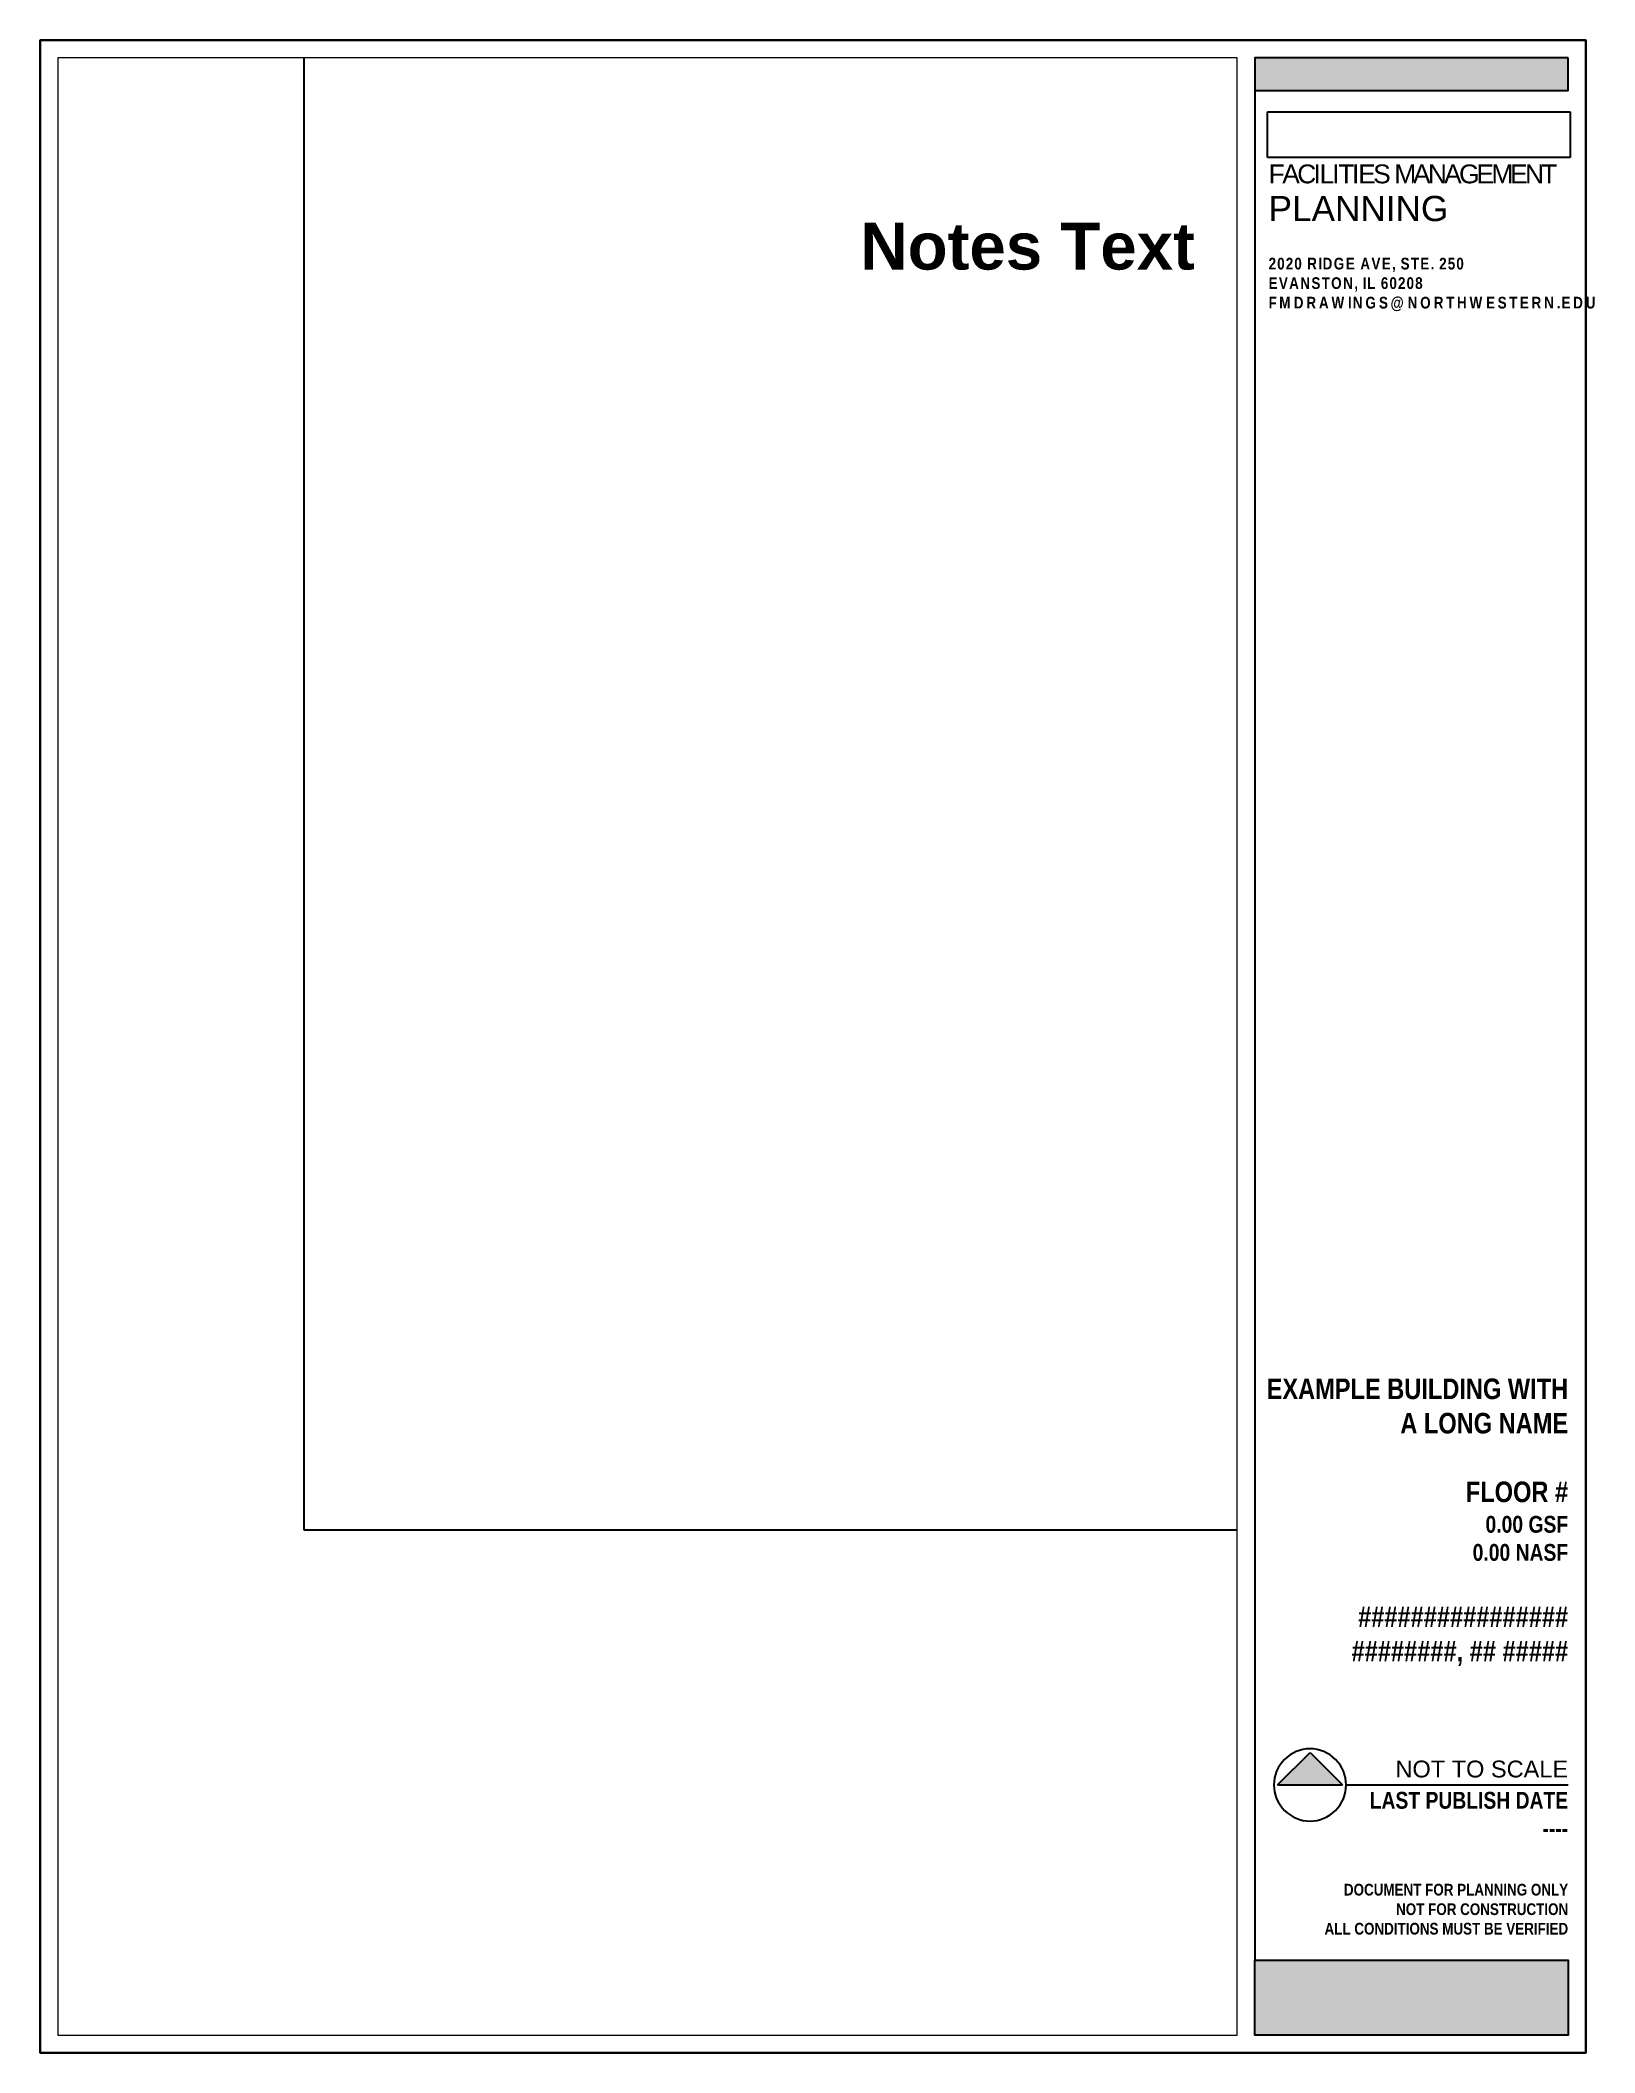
# Paper-space layout '8.5x11 Portrait (vert title)' of a CAD drawing. Header units: inches. Extents: x 0 to 8.3, y 0 to 10.7.
# The model-space entities are those that its viewports show. They can reach past a viewport. Long polylines and large blocks are cut down to what shows.
import ezdxf
from ezdxf.enums import TextEntityAlignment as Align

# ---------------------------------------------------------------- set-up
doc = ezdxf.new("R2010")
doc.units = ezdxf.units.IN
doc.header["$MEASUREMENT"] = 0
doc.layers.add('G-ANNO-GRAY', color=253, linetype='Continuous', transparency=0.1)
doc.layers.add('G-ANNO-PURPLE', color=7, linetype='Continuous', true_color=0x582c83)
doc.layers.add('Paperspace', color=7, linetype='Continuous', true_color=0x000000)
doc.styles.add('ARCHSTYL', font='romans.shx')
doc.styles.add('NU Lockup', font='arial.ttf')
doc.styles.add('Scale Bar', font='arial.ttf')
doc.styles.add('TITLEBLOCK', font='ARIALNB.TTF')
picture_1 = doc.add_image_def('image1.tif', size_in_pixel=(1363, 206))

# ---------------------------------------------------------------- blocks, each defined once
blk = doc.blocks.new('*U10')
at = {"color": 0, "linetype": 'ByBlock', "lineweight": -2, "style": 'Scale Bar'}
blk.add_text('NOT TO SCALE', height=0.09, dxfattribs=at).set_placement((20.53, 3.086), align=Align.TOP_RIGHT)
blk = doc.blocks.new('NorthArrow')
h = blk.add_hatch(color=256)
h.dxf.hatch_style = 1
h.paths.add_polyline_path([(0.173, 0), (0, 0.173), (-0.173, 0)])
for p, q in [((-0.173, 0), (0, 0.173)), ((0, 0.173), (0.173, 0)), ((-0.173, 0), (0.173, 0))]:
    blk.add_line(p, q)
at = {"color": 0, "linetype": 'ByBlock', "lineweight": -2}
blk.add_lwpolyline([(0.136, 0.136, 0.198912), (0, 0.193, 0.198912), (-0.136, 0.136, 0.198912), (-0.193, 0, 0.198912), (-0.136, -0.136, 0.198912), (0, -0.193, 0.198912), (0.136, -0.136, 0.198912), (0.193, 0, 0.198912)], format="xyb", close=True, dxfattribs=at)
blk = doc.blocks.new('2018_TitleBlock_Horizontal_Dynamic')
at = {"layer": 'G-ANNO-GRAY'}
blk.add_lwpolyline([(0, 0), (0, 2046.6), (2826.5, 2046.6), (2826.5, 0), (0, 0)], dxfattribs=at)

msp = doc.modelspace()

# ---------------------------------------------------------------- block references
at = {"layer": 'G-ANNO-PURPLE'}
msp.add_blockref('2018_TitleBlock_Horizontal_Dynamic', (0, -21.1), dxfattribs=at)

psp = doc.layouts.new('8.5x11 Portrait (vert title)')

# ---------------------------------------------------------------- hatches: boundary and pattern name
at = {"layer": 'G-ANNO-GRAY'}
h = psp.add_hatch(color=256, dxfattribs=at)
h.dxf.hatch_style = 1
h.paths.add_polyline_path([(8.156, 10.652), (6.484, 10.652), (6.484, 10.477), (8.156, 10.477)])
at = {"layer": 'G-ANNO-PURPLE'}
psp.add_hatch(color=256, dxfattribs=at).paths.add_polyline_path([(6.484, 0.494), (8.156, 0.494), (8.156, 0.094), (6.484, 0.094)])

# ---------------------------------------------------------------- linework, layer by layer
at = {"layer": 'G-ANNO-GRAY'}
for p, q in [((0, 0), (0, 10.5)), ((6.484, 10.477), (6.484, 0.494)), ((6.971, 1.43), (8.156, 1.43))]:
    psp.add_line(p, q, dxfattribs=at)
for points in [[(8.25, 10.745), (0, 10.745), (0, 0), (8.25, 0)], [(8.25, 0), (0, 0), (0, 10.745), (8.25, 10.745)], [(8.156, 10.652), (6.484, 10.652), (6.484, 10.477), (8.156, 10.477), (8.156, 10.652)]]:
    psp.add_lwpolyline(points, close=True, dxfattribs=at)
at = {"layer": 'G-ANNO-PURPLE'}
psp.add_lwpolyline([(6.484, 0.494), (8.156, 0.494), (8.156, 0.094), (6.484, 0.094)], close=True, dxfattribs=at)

# ---------------------------------------------------------------- block references
at = {"layer": 'G-ANNO-GRAY'}
for name, p in [('NorthArrow', (6.778, 1.43)), ('*U10', (-12.374, -1.526))]:
    psp.add_blockref(name, p, dxfattribs=at)

# ---------------------------------------------------------------- texts
at = {"layer": 'G-ANNO-GRAY', "attachment_point": 7, "style": 'NU Lockup'}
for s, insert, char_height in [('{\\T0.85;FACILITIES MANAGEMENT}', (6.557, 9.98), 0.10072), ('PLANNING', (6.557, 9.778), 0.1343)]:
    psp.add_mtext(s, dxfattribs=dict(at, insert=insert, char_height=char_height))
at = {"layer": 'G-ANNO-GRAY', "style": 'TITLEBLOCK'}
for s, insert, char_height, width, attachment_point in [('{\\T1.15;2020 RIDGE AVE, STE. 250\\PEVANSTON, IL 60208\\P\\T1.3;FMDRAWINGS@NORTHWESTERN.EDU}', (6.557, 9.584), 0.0625, 1.64656, 1), ('LAST PUBLISH DATE \\P----', (8.156, 1.393), 0.09, 1.64699, 3), ('DOCUMENT FOR PLANNING ONLY\\PNOT FOR CONSTRUCTION\\PALL CONDITIONS MUST BE VERIFIED', (8.156, 0.902), 0.0625, 1.64656, 3)]:
    psp.add_mtext(s, dxfattribs=dict(at, insert=insert, char_height=char_height, width=width, attachment_point=attachment_point))
at = {"layer": 'G-ANNO-PURPLE', "insert": (8.156, 2.065), "char_height": 0.11, "width": 1.63416, "attachment_point": 9, "style": 'TITLEBLOCK'}
psp.add_mtext('EXAMPLE BUILDING WITH A LONG NAME\\P\\PFLOOR #\\P{\\H0.81818x;0.00 GSF\\P0.00 NASF}\\P\\P################\\P ########, ## #####', dxfattribs=at)
at = {"layer": 'Paperspace', "color": 7, "insert": (4.378, 9.771), "char_height": 0.25, "width": 8.3253, "attachment_point": 1, "style": 'ARCHSTYL'}
psp.add_mtext('{\\fArial|b1|i0|c0|p34;Notes Text}', dxfattribs=at)

# ---------------------------------------------------------------- pictures from other files: only their frames are drawn
at = {"layer": 'G-ANNO-GRAY'}
image = psp.add_image(picture_1, insert=(6.551, 10.119), size_in_units=(1.615, 0.244), dxfattribs=at)
image.dxf.flags = 7

# ---------------------------------------------------------------- viewports
at = {"layer": 'Paperspace'}
psp.add_viewport(center=(3.242, 5.373), size=(6.296, 10.5578), view_center_point=(310.683, 416.667), view_height=1789.2014, dxfattribs=at)

doc.saveas('drawing.dxf')
